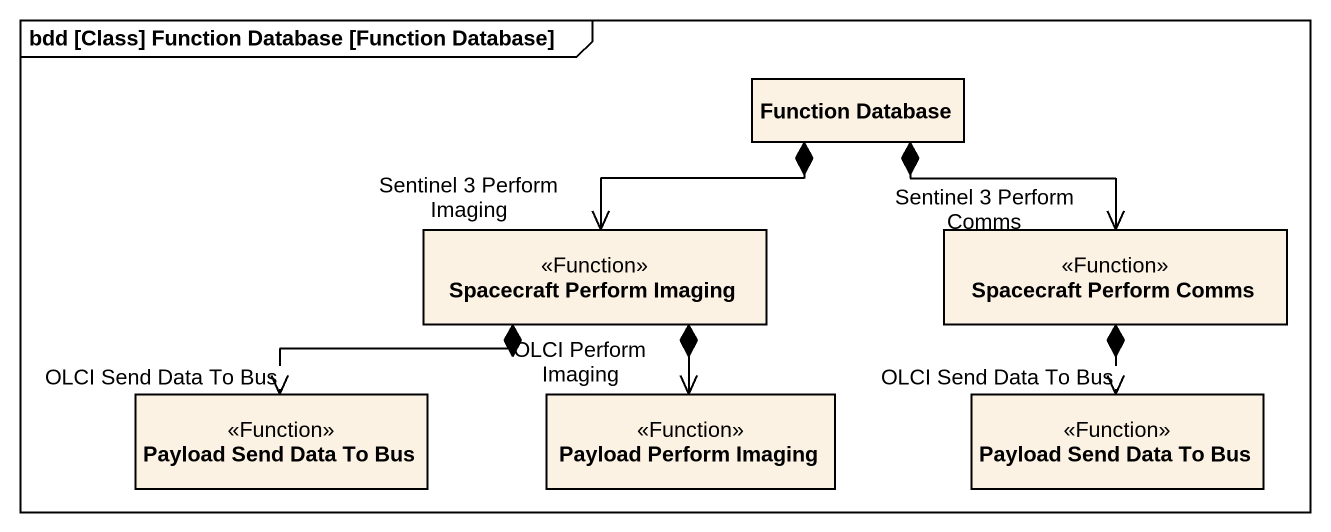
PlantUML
@startuml
mainframe bdd [Class] Function Database [Function Database]
hide circle
hide empty members
class "Function Database" as Function_Database
class "Spacecraft Perform Imaging" as Spacecraft_Perform_Imaging <<Function>>
class "Spacecraft Perform Comms" as Spacecraft_Perform_Comms <<Function>>
class "Payload Send Data To Bus" as Payload_Send_Data_To_Bus <<Function>>
class "Payload Perform Imaging" as Payload_Perform_Imaging <<Function>>
class "Payload Send Data To Bus" as Payload_Send_Data_To_Bus_2 <<Function>>
Function_Database *--> "Sentinel 3 Perform Imaging" Spacecraft_Perform_Imaging
Function_Database *--> "Sentinel 3 Perform Comms" Spacecraft_Perform_Comms
Spacecraft_Perform_Imaging *-left-> "OLCI Send Data To Bus" Payload_Send_Data_To_Bus
Spacecraft_Perform_Imaging *--> "OLCI Perform Imaging" Payload_Perform_Imaging
Spacecraft_Perform_Comms *--> "OLCI Send Data To Bus" Payload_Send_Data_To_Bus_2
@enduml
